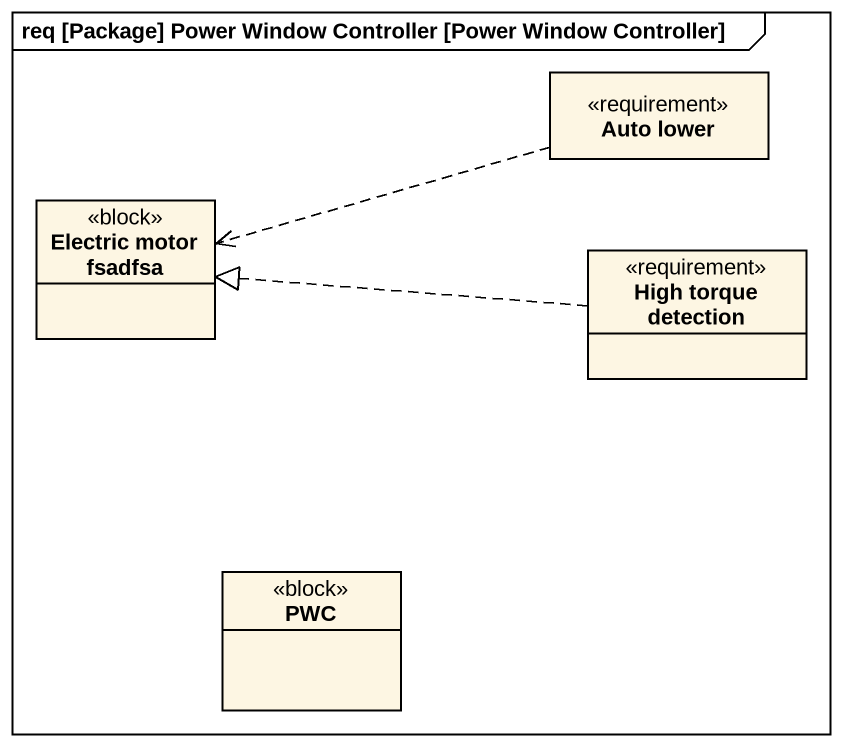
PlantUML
@startuml
mainframe req [Package] Power Window Controller [Power Window Controller]
hide circle
hide empty members
class "Auto lower" as Auto_lower <<requirement>>
class "Electric motor fsadfsa" as Electric_motor_fsadfsa <<block>>
class "High torque detection" as High_torque_detection <<requirement>>
class PWC <<block>>
Auto_lower .left.> Electric_motor_fsadfsa
High_torque_detection .left.|> Electric_motor_fsadfsa
@enduml
